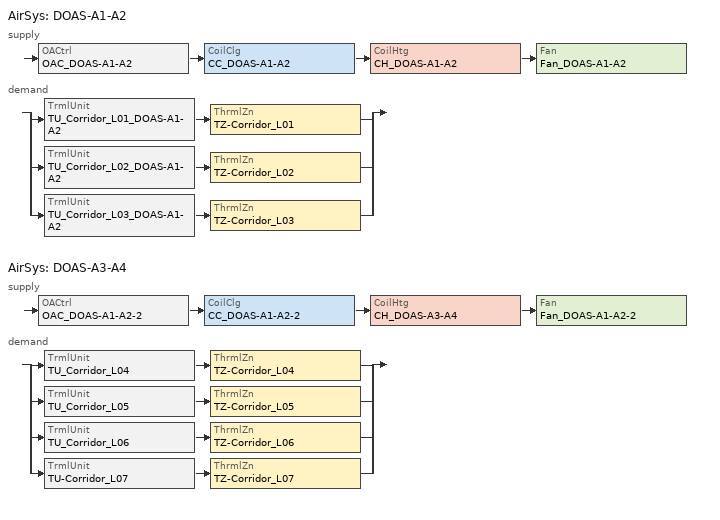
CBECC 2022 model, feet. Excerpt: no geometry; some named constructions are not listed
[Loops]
AirSys 'DOAS-A1-A2'
 supply: OACtrl 'OAC_DOAS-A1-A2' > CoilClg 'CC_DOAS-A1-A2' > CoilHtg 'CH_DOAS-A1-A2' > Fan 'Fan_DOAS-A1-A2'
 demand: split
  | TrmlUnit 'TU_Corridor_L01_DOAS-A1-A2' > ThrmlZn 'TZ-Corridor_L01'
  | TrmlUnit 'TU_Corridor_L02_DOAS-A1-A2' > ThrmlZn 'TZ-Corridor_L02'
  | TrmlUnit 'TU_Corridor_L03_DOAS-A1-A2' > ThrmlZn 'TZ-Corridor_L03'
AirSys 'DOAS-A3-A4'
 supply: OACtrl 'OAC_DOAS-A1-A2-2' > CoilClg 'CC_DOAS-A1-A2-2' > CoilHtg 'CH_DOAS-A3-A4' > Fan 'Fan_DOAS-A1-A2-2'
 demand: split
  | TrmlUnit 'TU_Corridor_L04' > ThrmlZn 'TZ-Corridor_L04'
  | TrmlUnit 'TU_Corridor_L05' > ThrmlZn 'TZ-Corridor_L05'
  | TrmlUnit 'TU_Corridor_L06' > ThrmlZn 'TZ-Corridor_L06'
  | TrmlUnit 'TU-Corridor_L07' > ThrmlZn 'TZ-Corridor_L07'
[Proj]
Freedom Circle Building B: EffMetric=SEER2/EER2/HSPF2; ZipCode=95054; DocAuthCompany=VCA Green; DocAuthAddress=1845 West Orangewood Ave Suite 310; DocAuthCity=Orange; DocAuthState=CA; DocAuthZipCode=92868; DocAuthPhone=714-363-4700; HVACAutoSizing=0; SolAccessRfArea=16118; ReducedBattReq=0; DefaultOptionInp=Nothing; DefaultOptionObj=Nothing; DefaultOptionDone=Nothing
[Bldg]
<Name>FREEDOM CIRCLE BUILDING B</Name>: BldgAz=97; TotStoryCnt=8; AboveGrdStoryCnt=7
[ResProj]
Freedom Circle Building B 2: StdDesignFuel_Ckg=Proposed; StdDesignFuel_Dry=Proposed; StdDesignFuel_HVAC=Electricity; StdDesignFuel_DHW=Proposed; StdDesignCompactDistrib=0; StdDesignDrnWtrHtRecov=0; StdDesignHPWHLocOverride=0; StdDesignWinPerfAdjust=0; StdDesignIAQFanPwr=0.7
[ResZnGrp] FlrToFlrHgt=10; FlrToCeilingHgt=10
Name | Z
L0B | -10
L01 | 0
[ResOtherZn] ozDHWSys=ResidentialDHWSystem 1; CeilingHeight=10; FloorHeight=10; IAQOption=Individual IAQ Fans
Name | Type | SpcFunc | Area | Bottom | IAQFanRef | VentSpcFunc | ozHVACSystem | ElevCnt
BIKE PARKING_L0B | Unconditioned | Storage | 1163.19 | -10 | EF-B-4B_BIKE PARKING
BIKE STORAGE_L0B | Unconditioned | Storage | 1318.55 | -10 | EF-B-3B_BIKE PARKING | General - Unoccupied
BOOSTER PUMP ROOM_L0B | Unconditioned | Electrical, Mechanical, Telephone Rooms | 257.674 | -10 | EF-B-1B_BOOSTER PUMP ROOM | Misc - All others
ELEC. DIS. INV. RM_L0B |  | Electrical, Mechanical, Telephone Rooms | 789.494 | -10 | EF_R-1 (40) | Misc - All others | AC-B-4B_ELEC. DIS. INV. RM_L0B
ELEV. CTRL 1_L0B |  | Electrical, Mechanical, Telephone Rooms | 52.8382 | -10 | EF_R-1 (40) | Misc - All others | AC-B-2B_ELEV. CTRL 1_L0B
ELEV. CTRL 2_L0B |  | Electrical, Mechanical, Telephone Rooms | 122.94 | -10 | EF_R-1 (40) | Misc - All others | AC-B-3B_ELEV. CTRL 2_L0B
ELEV. CTRL 3_L0B |  | Electrical, Mechanical, Telephone Rooms | 103.92 | -10 | EF_R-1 (40) | Misc - All others | AC-B-1B_ELEV. CTRL 3_L0B
ELEV. LOBBY 1_L0B | Unconditioned | Lobby, Main Entry | 83.3528 | -10 | SF-B-4B_ELEVATOR LOBBY | Residential - Common corridors
ELEV. LOBBY 2_L0B | Unconditioned | Lobby, Main Entry | 367.693 | -10 | SF-B-1B_ELEVATOR LOBBY | Residential - Common corridors
ELEV. LOBBY 3_L0B | Unconditioned | Lobby, Main Entry | 438.166 | -10 | SF-B-2B_ELEVATOR LOBBY | Residential - Common corridors
ELEVATOR 1_L0B | Unconditioned | Unoccupied-Include in Gross Floor Area | 96.2567 | -10 | EF_R-1 (40) | NA |  | 5
ELEVATOR 2_L0B | Unconditioned | Unoccupied-Include in Gross Floor Area | 96.2107 | -10 | EF_R-1 (40) | NA |  | 5
ELEVATOR 3_L0B | Unconditioned | Unoccupied-Include in Gross Floor Area | 92.0401 | -10 | EF_R-1 (40) | NA |  | 5
ELEVATOR 4_L0B | Unconditioned | Unoccupied-Include in Gross Floor Area | 96.8383 | -10 | EF_R-1 (40) | NA |  | 5
ELEVATOR 5_L0B | Unconditioned | Unoccupied-Include in Gross Floor Area | 97.4256 | -10 | EF_R-1 (40) | NA |  | 5
ELEVATOR LOBBY_L0B | Unconditioned | Lobby, Main Entry | 152.516 | -10 | SF-B-3B_ELEVATOR LOBBY | Residential - Common corridors
FAN ROOM_L0B | Unconditioned | Electrical, Mechanical, Telephone Rooms | 541.198 | -10 | EF-B-B1_FAN ROOM | Misc - All others
MAINTENANCE STORAGE_L0B | Unconditioned | Storage | 383.652 | -10 | EF_R-1 (40) | General - Unoccupied
MPOE_L0B |  | Electrical, Mechanical, Telephone Rooms | 100.4 | -10 | EF_R-1 (40) | Misc - All others | AC-B-5B_MPOE_L0B
PARKING_L0B | Unconditioned | Storage | 79075.6 | -10 | ( GEF-B-B1_PARKING, GEF-B-B2_PARKING )
RAMP ABOVE_L0B | Unconditioned | Unoccupied-Include in Gross Floor Area | 476.13 | -10 | EF_R-1 (40) | NA
ROOM_L0B | Unconditioned | Unoccupied-Include in Gross Floor Area | 485.091 | -10 | EF_R-1 (40) | NA
SATELITE ELEC 1_L0B | Unconditioned | Electrical, Mechanical, Telephone Rooms | 595.454 | -10 | EF-B-2B_ELECTRICAL ROOM | Misc - All others
SATELITE ELEC 2_L0B | Unconditioned | Electrical, Mechanical, Telephone Rooms | 496.762 | -10 | EF-B-5B_ELECTRICAL ROOM | Misc - All others
STAIR 1_L0B | Unconditioned | Stairwell | 295.335 | -10 | EF_R-1 (40) | General - Unoccupied
STAIR 2_L0B | Unconditioned | Stairwell | 279.297 | -10 | EF_R-1 (40) | General - Unoccupied
STAIR 4_L0B | Unconditioned | Stairwell | 268.393 | -10 | EF_R-1 (40) | General - Unoccupied
STORAGE_L0B | Unconditioned | Storage | 447.856 | -10 | EF_R-1 (40) | General - Unoccupied
TRASH TERMINATION ROOM 1_L0B | Unconditioned | Unoccupied-Include in Gross Floor Area | 563.243 | -10 | ( TRE-B-1 (400), TRS-B-1 (400) ) | NA
TRASH TERMINATION ROOM 2_L0B | Unconditioned | Unoccupied-Include in Gross Floor Area | 622.805 | -10 | ( TRE-B-2 (600), TRS-B-2 (600) ) | NA
ATTIC STOCK_L01 | Unconditioned | Storage | 227.355 | 0 | EF_R-1 (40) | General - Unoccupied
[ResCathedralCeiling] RoofRise=0
Name | Area | Orientation | Construction | RoofSolReflect
Roof (Front 1) : BIKE PARKING_L0B | 17.1339 | Front | Concrete Roof_2x8 R25 | 0.65
Roof (Front 1) : BOOSTER PUMP ROOM_L0B | 29.3108 | Front | Concrete Roof_2x8 R25 | 0.65
Roof (Front 1) : ELEC. DIS. INV. RM_L0B | 232.408 | Front | Concrete Roof_2x8 R25 | 0.65
ResidentialCathedralCeiling 166 | 83 |  | 4_Roof_Concrete
ResidentialCathedralCeiling 166-2 | 287 |  | 4_Roof_Concrete
Roof (Front 1) : PARKING_L0B | 540.668 | Front | Concrete Roof_2x8 R25 | 0.65
Roof (Front 2) : PARKING_L0B | 1118.29 | Front | Concrete Roof_2x8 R25 | 0.65
Roof (Front 3) : PARKING_L0B | 255.337 | Front | Concrete Roof_2x8 R25 | 0.65
Roof (Front 4) : PARKING_L0B | 133.566 | Front | Concrete Roof_2x8 R25 | 0.65
Roof (Front 1) : STAIR 2_L0B | 1.64231 | Front | Concrete Roof_2x8 R25 | 0.65
Roof (Front 1) : TRASH TERMINATION ROOM 1_L0B | 104.382 | Front | Concrete Roof_2x8 R25 | 0.65
[ResExtWall]
Name | Orientation | Area | Construction
ExtWall (Back 1) : BIKE PARKING_L0B | Back | 552.641 | Concrete Exterior Wall
ExtWall (Front 1) : BIKE STORAGE_L0B | Front | 304.741 | Concrete Exterior Wall
ExtWall (Front 1) : BOOSTER PUMP ROOM_L0B | Front | 127.92 | Concrete Exterior Wall
ExtWall (Left 1) : ELEC. DIS. INV. RM_L0B | Left | 78.3989 | Concrete Exterior Wall
ExtWall (Back 1) : ELEC. DIS. INV. RM_L0B | Back | 420.249 | Concrete Exterior Wall
ExtWall (Back 2) : ELEC. DIS. INV. RM_L0B | Back | 48.4252 | Concrete Exterior Wall
ExtWall (Right 1) : ELEC. DIS. INV. RM_L0B | Right | 94.8032 | Concrete Exterior Wall
ExtWall (Front 1) : ELEV. CTRL 1_L0B | Front | 67.6115 | Concrete Exterior Wall
ExtWall (Front 1) : ELEV. CTRL 3_L0B | Front | 135.322 | Concrete Exterior Wall
ExtWall (Left 1) : ELEV. CTRL 3_L0B | Left | 76.7946 | Concrete Exterior Wall
ExtWall (Right 1) : ELEV. LOBBY 1_L0B | Right | 62.6903 | Concrete Exterior Wall
ExtWall (Front 1) : ELEV. LOBBY 2_L0B | Front | 89.1535 | Concrete Exterior Wall
ExtWall (Back 1) : ELEV. LOBBY 2_L0B | Back | 170.692 | Concrete Exterior Wall
ExtWall (Right 1) : ELEV. LOBBY 2_L0B | Right | 143.176 | Concrete Exterior Wall
ExtWall (Front 1) : ELEV. LOBBY 3_L0B | Front | 179.902 | Concrete Exterior Wall
ExtWall (Left 1) : ELEV. LOBBY 3_L0B | Left | 129.806 | Concrete Exterior Wall
ExtWall (Left 1) : ELEVATOR 1_L0B | Left | 106.378 | Concrete Exterior Wall
ExtWall (Left 1) : ELEVATOR 2_L0B | Left | 106.273 | Concrete Exterior Wall
ExtWall (Front 1) : ELEVATOR 3_L0B | Front | 81.6634 | Concrete Exterior Wall
ExtWall (Left 1) : ELEVATOR 3_L0B | Left | 112.707 | Concrete Exterior Wall
ExtWall (Back 1) : ELEVATOR 3_L0B | Back | 81.6634 | Concrete Exterior Wall
ExtWall (Back 1) : ELEVATOR 4_L0B | Back | 105.774 | Concrete Exterior Wall
ExtWall (Right 1) : ELEVATOR 4_L0B | Right | 91.5518 | Concrete Exterior Wall
ExtWall (Front 1) : ELEVATOR 5_L0B | Front | 90.5709 | Concrete Exterior Wall
ExtWall (Right 1) : ELEVATOR 5_L0B | Right | 107.726 | Concrete Exterior Wall
ExtWall (Back 1) : ELEVATOR LOBBY_L0B | Back | 135.322 | Concrete Exterior Wall
ExtWall (Front 1) : MPOE_L0B | Front | 128.471 | Concrete Exterior Wall
ExtWall (Left 1) : MPOE_L0B | Left | 78.1496 | Concrete Exterior Wall
ExtWall (Front 1) : PARKING_L0B | Front | 42.8412 | Concrete Exterior Wall
ExtWall (Front 2) : PARKING_L0B | Front | 196.414 | Concrete Exterior Wall
ExtWall (Front 3) : PARKING_L0B | Front | 1183.8 | Concrete Exterior Wall
ExtWall (Left 1) : PARKING_L0B | Left | 120.174 | Concrete Exterior Wall
ExtWall (Left 2) : PARKING_L0B | Left | 319.81 | Concrete Exterior Wall
ExtWall (Left 3) : PARKING_L0B | Left | 1822.86 | Concrete Exterior Wall
ExtWall (Back 1) : PARKING_L0B | Back | 999.534 | Concrete Exterior Wall
ExtWall (Back 2) : PARKING_L0B | Back | 70.7513 | Concrete Exterior Wall
ExtWall (Back 3) : PARKING_L0B | Back | 104.291 | Concrete Exterior Wall
ExtWall (Back 4) : PARKING_L0B | Back | 249.757 | Concrete Exterior Wall
ExtWall (Right 1) : PARKING_L0B | Right | 1814.79 | Concrete Exterior Wall
ExtWall (Right 2) : PARKING_L0B | Right | 337.29 | Concrete Exterior Wall
ExtWall (Right 3) : PARKING_L0B | Right | 37.4672 | Concrete Exterior Wall
ExtWall (Front 1) : RAMP ABOVE_L0B | Front | 248.914 | Concrete Exterior Wall
ExtWall (Front 1) : ROOM_L0B | Front | 253.599 | Concrete Exterior Wall
ExtWall (Left 1) : SATELITE ELEC 2_L0B | Left | 281.411 | Concrete Exterior Wall
ExtWall (Front 1) : STAIR 1_L0B | Front | 93.8648 | Concrete Exterior Wall
ExtWall (Left 1) : STAIR 2_L0B | Left | 106.306 | Concrete Exterior Wall
ExtWall (Back 1) : STAIR 2_L0B | Back | 137.178 | Concrete Exterior Wall
ExtWall (Right 1) : STAIR 2_L0B | Right | 141.148 | Concrete Exterior Wall
ExtWall (Front 1) : STAIR 4_L0B | Front | 101.332 | Concrete Exterior Wall
ExtWall (Back 1) : STAIR 4_L0B | Back | 215.282 | Concrete Exterior Wall
ExtWall (Right 1) : STAIR 4_L0B | Right | 102.743 | Concrete Exterior Wall
ExtWall (Right 2) : STAIR 4_L0B | Right | 41.4206 | Concrete Exterior Wall
ExtWall (Front 1) : STORAGE_L0B | Front | 167.283 | Concrete Exterior Wall
ExtWall (Back 1) : TRASH TERMINATION ROOM 2_L0B | Back | 227.365 | Concrete Exterior Wall
ExtWall (Back 2) : TRASH TERMINATION ROOM 2_L0B | Back | 87.6411 | Concrete Exterior Wall
ExtWall (Front 1) : A1.0 MTL_B 1_L01; ExtWall (Front 2) : A1.0 MTL_B 1_L01 | Front | 67.5525 | R-21 Metal Frame
ExtWall (Front 3) : A1.0 MTL_B 1_L01 | Front | 140.145 | R-21 Metal Frame
ExtWall (Front 4) : A1.0 MTL_B 1_L01 | Front | 109.801 | R-21 Metal Frame
ExtWall (Front 5) : A1.0 MTL_B 1_L01 | Front | 142.379 | R-21 Metal Frame
ExtWall (Front 6) : A1.0 MTL_B 1_L01 | Front | 110.676 | R-21 Metal Frame
ExtWall (Left 1) : A1.0 MTL_B 1_L01 | Left | 114.304 | R-21 Metal Frame
ExtWall (Left 2) : A1.0 MTL_B 1_L01 | Left | 140.971 | R-21 Metal Frame
ExtWall (Left 3) : A1.0 MTL_B 1_L01 | Left | 68.3567 | R-21 Metal Frame
ExtWall (Back 1) : A1.0 MTL_B 1_L01; ExtWall (Back 2) : A1.0 MTL_B 1_L01 | Back | 67.5525 | R-21 Metal Frame
ExtWall (Right 1) : A1.0 MTL_B 1_L01; ExtWall (Right 3) : A1.0 MTL_B 1_L01; ExtWall (Right 5) : A1.0 MTL_B 1_L01 | Right | 114.304 | R-21 Metal Frame
ExtWall (Right 2) : A1.0 MTL_B 1_L01; ExtWall (Right 4) : A1.0 MTL_B 1_L01; ExtWall (Right 6) : A1.0 MTL_B 1_L01 | Right | 140.971 | R-21 Metal Frame
ExtWall (Right 7) : A1.0 MTL_B 1_L01 | Right | 71.1844 | R-21 Metal Frame
ExtWall (Front 1) : A1.1 MTL_B 7_L01 | Front | 138.554 | R-21 Metal Frame
ExtWall (Front 2) : A1.1 MTL_B 7_L01 | Front | 112.697 | R-21 Metal Frame
ExtWall (Left 1) : A1.1 MTL_B 7_L01 | Left | 87.2708 | R-21 Metal Frame
ExtWall (Front 1) : A8.0 MTL_B 8_L01 | Front | 54.3963 | R-21 Metal Frame
ExtWall (Left 1) : A8.0 MTL_B 8_L01 | Left | 309.678 | R-21 Metal Frame
ExtWall (Back 1) : A8.0 MTL_B 8_L01 | Back | 349.498 | R-21 Metal Frame
ExtWall (Right 1) : A8.0 MTL_B 8_L01 | Right | 120.187 | R-21 Metal Frame
ExtWall (Right 2) : A8.0 MTL_B 8_L01 | Right | 48.1693 | R-21 Metal Frame
ExtWall (Left 1) : A13.0 MTL_B 9_L01; ExtWall (Left 2) : A13.0 MTL_B 9_L01; ExtWall (Left 4) : A13.0 MTL_B 9_L01; ExtWall (Left 2) : A13.4 MTL_B 12_L01 | Left | 60.0886 | R-21 Metal Frame
ExtWall (Left 3) : A13.0 MTL_B 9_L01 | Left | 43.2415 | R-21 Metal Frame
ExtWall (Back 1) : A13.0 MTL_B 9_L01 | Back | 122.736 | R-21 Metal Frame
ExtWall (Back 2) : A13.0 MTL_B 9_L01; ExtWall (Back 5) : A13.0 MTL_B 9_L01; ExtWall (Back 2) : A13.4 MTL_B 12_L01 | Back | 140.614 | R-21 Metal Frame
ExtWall (Back 3) : A13.0 MTL_B 9_L01 | Back | 112.989 | R-21 Metal Frame
ExtWall (Back 4) : A13.0 MTL_B 9_L01 | Back | 122.08 | R-21 Metal Frame
ExtWall (Back 6) : A13.0 MTL_B 9_L01 | Back | 113.645 | R-21 Metal Frame
ExtWall (Back 7) : A13.0 MTL_B 9_L01 | Back | 122.208 | R-21 Metal Frame
ExtWall (Back 8) : A13.0 MTL_B 9_L01 | Back | 140.013 | R-21 Metal Frame
ExtWall (Back 9) : A13.0 MTL_B 9_L01 | Back | 115.187 | R-21 Metal Frame
ExtWall (Right 1) : A13.0 MTL_B 9_L01; ExtWall (Right 2) : A13.0 MTL_B 9_L01; ExtWall (Right 3) : A13.0 MTL_B 9_L01; ExtWall (Right 1) : A13.4 MTL_B 12_L01 | Right | 60.0886 | R-21 Metal Frame
ExtWall (Left 1) : A13.4 MTL_B 12_L01 | Left | 234.301 | R-21 Metal Frame
ExtWall (Back 1) : A13.4 MTL_B 12_L01 | Back | 120.735 | R-21 Metal Frame
ExtWall (Back 3) : A13.4 MTL_B 12_L01 | Back | 114.99 | R-21 Metal Frame
ExtWall (Front 1) : B2.0MTL_B 13_L01; ExtWall (Front 4) : B2.0MTL_B 13_L01; ExtWall (Front 5) : B2.0MTL_B 13_L01 | Front | 67.5066 | R-21 Metal Frame
ExtWall (Front 2) : B2.0MTL_B 13_L01 | Front | 253.802 | R-21 Metal Frame
ExtWall (Front 3) : B2.0MTL_B 13_L01 | Front | 123.071 | R-21 Metal Frame
ExtWall (Left 1) : B2.0MTL_B 13_L01 | Left | 253.802 | R-21 Metal Frame
ExtWall (Left 2) : B2.0MTL_B 13_L01 | Left | 123.071 | R-21 Metal Frame
ExtWall (Back 1) : B2.0MTL_B 13_L01 | Back | 134.216 | R-21 Metal Frame
ExtWall (Back 2) : B2.0MTL_B 13_L01 | Back | 67.5066 | R-21 Metal Frame
ExtWall (Right 1) : B2.0MTL_B 13_L01; ExtWall (Right 4) : B2.0MTL_B 13_L01 | Right | 253.802 | R-21 Metal Frame
ExtWall (Right 2) : B2.0MTL_B 13_L01; ExtWall (Right 5) : B2.0MTL_B 13_L01 | Right | 123.071 | R-21 Metal Frame
ExtWall (Right 3) : B2.0MTL_B 13_L01 | Right | 67.5066 | R-21 Metal Frame
[ResSlabFlr]
Name | Area | Perimeter
SlabFlr : BIKE PARKING_L0B | 1163.19 | 0
SlabFlr : BIKE STORAGE_L0B | 1318.55 | 0
SlabFlr : BOOSTER PUMP ROOM_L0B | 257.674 | 0
SlabFlr : ELEC. DIS. INV. RM_L0B | 789.494 | 0
SlabFlr : ELEV. CTRL 1_L0B | 52.8382 | 0
SlabFlr : ELEV. CTRL 2_L0B | 122.94 | 0
SlabFlr : ELEV. CTRL 3_L0B | 103.92 | 0
SlabFlr : ELEV. LOBBY 1_L0B | 83.3528 | 0
SlabFlr : ELEV. LOBBY 2_L0B | 367.693 | 0
SlabFlr : ELEV. LOBBY 3_L0B | 438.166 | 0
SlabFlr : ELEVATOR 1_L0B | 96.2567 | 0
SlabFlr : ELEVATOR 2_L0B | 96.2107 | 0
SlabFlr : ELEVATOR 3_L0B | 92.0401 | 0
SlabFlr : ELEVATOR 4_L0B | 96.8383 | 0
SlabFlr : ELEVATOR 5_L0B | 97.4256 | 0
SlabFlr : ELEVATOR LOBBY_L0B | 152.516 | 0
SlabFlr : FAN ROOM_L0B | 541.198 | 0
SlabFlr : MAINTENANCE STORAGE_L0B | 383.652 | 0
SlabFlr : MPOE_L0B | 100.4 | 0
SlabFlr : PARKING_L0B | 79075.6 | 0
SlabFlr : RAMP ABOVE_L0B | 476.13 | 0
SlabFlr : ROOM_L0B | 485.091 | 0
SlabFlr : SATELITE ELEC 1_L0B | 595.454 | 0
SlabFlr : SATELITE ELEC 2_L0B | 496.762 | 0
SlabFlr : STAIR 1_L0B | 295.335 | 0
SlabFlr : STAIR 2_L0B | 279.297 | 0
SlabFlr : STAIR 4_L0B | 268.393 | 0
SlabFlr : STORAGE_L0B | 447.856 | 0
SlabFlr : TRASH TERMINATION ROOM 1_L0B | 563.243 | 0
SlabFlr : TRASH TERMINATION ROOM 2_L0B | 622.805 | 0
SlabFlr : A8.0 MTL_B 8_L01 | 733.959 | 432.531
SlabFlr : A13.0 MTL_B 9_L01 | 2442.41 | 1202.75
[ResIntWall] Construction=Interior Wall Cons
Name | Area | IsPartySurface | Outside
IntWall : BIKE PARKING_L0B | 72.7067 | 1 | PARKING_L0B
IntWall : BIKE PARKING_L0B 2 | 584.222 | 1 | PARKING_L0B
IntWall : BIKE PARKING_L0B 3 | 199.101 | 1 | PARKING_L0B
IntWall : BIKE PARKING_L0B 4 | 126.394 | 1 | STAIR 2_L0B
IntWall : BIKE PARKING_L0B 5 | 31.5814 | 1 | STAIR 2_L0B
IntWall : BIKE STORAGE_L0B | 339.455 | 1 | PARKING_L0B
IntWall : BIKE STORAGE_L0B 2 | 105.968 | 1 | PARKING_L0B
IntWall : BIKE STORAGE_L0B 3 | 191.283 | 1 | RAMP ABOVE_L0B
IntWall : BIKE STORAGE_L0B 4 | 229.324 | 1 | SATELITE ELEC 1_L0B
IntWall : BIKE STORAGE_L0B 5 | 34.7146 | 1 | STAIR 1_L0B
IntWall : BIKE STORAGE_L0B 6; IntWall : ELEV. LOBBY 3_L0B 8 | 314.639 | 1 | STAIR 1_L0B
IntWall : BOOSTER PUMP ROOM_L0B | 201.434 | 1 | PARKING_L0B
IntWall : BOOSTER PUMP ROOM_L0B 2 | 127.92 | 1 | PARKING_L0B
IntWall : BOOSTER PUMP ROOM_L0B 3 | 201.434 | 1 | STORAGE_L0B
IntWall : ELEC. DIS. INV. RM_L0B | 198.035 | 1 | PARKING_L0B
IntWall : ELEC. DIS. INV. RM_L0B 2 | 210.945 | 1 | PARKING_L0B
IntWall : ELEC. DIS. INV. RM_L0B 3 | 257.73 | 1 | PARKING_L0B
IntWall : ELEC. DIS. INV. RM_L0B 4 | 181.631 | 1 | PARKING_L0B
IntWall : ELEV. CTRL 1_L0B | 78.1496 | 1 | MPOE_L0B
IntWall : ELEV. CTRL 1_L0B 2 | 67.6115 | 1 | PARKING_L0B
IntWall : ELEV. CTRL 1_L0B 3 | 78.1496 | 1 | PARKING_L0B
IntWall : ELEV. CTRL 2_L0B | 9.95407 | 1 | ELEV. LOBBY 2_L0B
IntWall : ELEV. CTRL 2_L0B 2 | 123.681 | 1 | PARKING_L0B
IntWall : ELEV. CTRL 2_L0B 3 | 99.3734 | 1 | PARKING_L0B
IntWall : ELEV. CTRL 2_L0B 4 | 123.75 | 1 | PARKING_L0B
IntWall : ELEV. CTRL 3_L0B | 135.322 | 1 | ELEVATOR LOBBY_L0B
IntWall : ELEV. CTRL 3_L0B 2 | 76.7946 | 1 | PARKING_L0B
IntWall : ELEV. LOBBY 1_L0B | 105.774 | 1 | ELEVATOR 4_L0B
IntWall : ELEV. LOBBY 1_L0B 2 | 105.774 | 1 | PARKING_L0B
IntWall : ELEV. LOBBY 1_L0B 3 | 78.8025 | 1 | PARKING_L0B
IntWall : ELEV. LOBBY 1_L0B 4 | 16.1122 | 1 | TRASH TERMINATION ROOM 2_L0B
IntWall : ELEV. LOBBY 2_L0B | 107.727 | 1 | ELEVATOR 5_L0B
IntWall : ELEV. LOBBY 2_L0B 2 | 90.3051 | 1 | ELEVATOR 5_L0B
IntWall : ELEV. LOBBY 2_L0B 3 | 9.95407 | 1 | PARKING_L0B
IntWall : ELEV. LOBBY 2_L0B 4 | 9.03215 | 1 | PARKING_L0B
IntWall : ELEV. LOBBY 2_L0B 5 | 107.726 | 1 | PARKING_L0B
IntWall : ELEV. LOBBY 2_L0B 6 | 143.107 | 1 | PARKING_L0B
IntWall : ELEV. LOBBY 3_L0B | 106.378 | 1 | ELEVATOR 1_L0B
IntWall : ELEV. LOBBY 3_L0B 2 | 90.4856 | 1 | ELEVATOR 1_L0B
IntWall : ELEV. LOBBY 3_L0B 3 | 106.381 | 1 | ELEVATOR 2_L0B
IntWall : ELEV. LOBBY 3_L0B 4 | 89.416 | 1 | PARKING_L0B
IntWall : ELEV. LOBBY 3_L0B 5 | 16.1056 | 1 | PARKING_L0B
IntWall : ELEV. LOBBY 3_L0B 6 | 29.1699 | 1 | PARKING_L0B
IntWall : ELEV. LOBBY 3_L0B 7 | 14.8622 | 1 | PARKING_L0B
IntWall : ELEVATOR 1_L0B | 90.4856 | 1 | ELEVATOR 2_L0B
IntWall : ELEVATOR 2_L0B | 90.4856 | 1 | PARKING_L0B
IntWall : ELEVATOR 3_L0B | 112.707 | 1 | ELEVATOR LOBBY_L0B
IntWall : ELEVATOR 4_L0B | 91.5518 | 1 | STAIR 2_L0B
IntWall : ELEVATOR LOBBY_L0B | 112.707 | 1 | PARKING_L0B
IntWall : FAN ROOM_L0B; IntWall : FAN ROOM_L0B 3 | 191.594 | 1 | PARKING_L0B
IntWall : FAN ROOM_L0B 2; IntWall : FAN ROOM_L0B 4 | 282.47 | 1 | PARKING_L0B
IntWall : MAINTENANCE STORAGE_L0B | 222.034 | 1 | PARKING_L0B
IntWall : MAINTENANCE STORAGE_L0B 2 | 253.599 | 1 | ROOM_L0B
IntWall : MAINTENANCE STORAGE_L0B 3 | 151.283 | 1 | SATELITE ELEC 1_L0B
IntWall : MAINTENANCE STORAGE_L0B 4 | 31.565 | 1 | SATELITE ELEC 1_L0B
IntWall : MAINTENANCE STORAGE_L0B 5 | 76.4403 | 1 | STORAGE_L0B
IntWall : MAINTENANCE STORAGE_L0B 6 | 74.8425 | 1 | TRASH TERMINATION ROOM 1_L0B
IntWall : MPOE_L0B | 128.471 | 1 | PARKING_L0B
IntWall : PARKING_L0B | 78.0413 | 1 | SATELITE ELEC 1_L0B
IntWall : PARKING_L0B 2 | 280.479 | 1 | SATELITE ELEC 1_L0B
IntWall : PARKING_L0B 3 | 281.411 | 1 | SATELITE ELEC 2_L0B
IntWall : PARKING_L0B 4; IntWall : PARKING_L0B 5 | 176.526 | 1 | SATELITE ELEC 2_L0B
IntWall : PARKING_L0B 6 | 59.1503 | 1 | STAIR 1_L0B
IntWall : PARKING_L0B 7 | 105.597 | 1 | STAIR 2_L0B
IntWall : PARKING_L0B 8 | 113.95 | 1 | STAIR 4_L0B
IntWall : PARKING_L0B 9 | 144.163 | 1 | STAIR 4_L0B
IntWall : PARKING_L0B 10 | 66.2894 | 1 | STORAGE_L0B
IntWall : PARKING_L0B 11; IntWall : STORAGE_L0B | 167.283 | 1 | TRASH TERMINATION ROOM 1_L0B
IntWall : PARKING_L0B 12 | 336.699 | 1 | TRASH TERMINATION ROOM 1_L0B
IntWall : PARKING_L0B 13 | 261.857 | 1 | TRASH TERMINATION ROOM 1_L0B
IntWall : PARKING_L0B 14 | 197.743 | 1 | TRASH TERMINATION ROOM 2_L0B
IntWall : PARKING_L0B 15 | 315.007 | 1 | TRASH TERMINATION ROOM 2_L0B
IntWall : PARKING_L0B 16 | 181.631 | 1 | TRASH TERMINATION ROOM 2_L0B
ResidentialInteriorWall 1726 | 20000 |  | PARKING_L0B
IntWall : RAMP ABOVE_L0B | 191.283 | 1 | ROOM_L0B
IntWall : RAMP ABOVE_L0B 2 | 248.914 | 1 | SATELITE ELEC 1_L0B
IntWall : ROOM_L0B | 191.283 | 1 | STORAGE_L0B
IntWall : A1.0 MTL_B 1_L01 | 280.036 | 1 | CORRIDOR 1_L01
IntWall : A1.0 MTL_B 1_L01 2; IntWall : A1.0 MTL_B 1_L01 3; IntWall : A1.0 MTL_B 1_L01 6; IntWall : A1.0 MTL_B 1_L01 10 | 255.276 | 1 | CORRIDOR 1_L01
IntWall : A1.0 MTL_B 1_L01 4 | 280.036 | 1 | STAIR 5_L01
IntWall : A1.0 MTL_B 1_L01 5; IntWall : A1.0 MTL_B 1_L01 8 | 280.036 | 1 | CORRIDOR 1_L02
IntWall : A1.0 MTL_B 1_L01 7 | 347.365 | 1 | S1.0 MTL_B 20_L01
IntWall : A1.0 MTL_B 1_L01 9 | 347.543 | 1 | CORRIDOR 1_L01
IntWall : A1.0 MTL_B 1_L01 11 | 276.68 | 1 | A1.1 MTL_B 7_L01
IntWall : A1.0 MTL_B 1_L01 12 | 249.073 | 1 | CORRIDOR 1_L01
IntWall : A1.0 MTL_B 1_L01 13 | 274.271 | 1 | B9.0 MTL_B 18_L01
IntWall : A1.0 MTL_B 1_L01 14 | 257.795 | 1 | CORRIDOR 1_L01
IntWall : A1.1 MTL_B 7_L01 | 313.886 | 1 | B8.1 MTL_B 17_L01
IntWall : A1.1 MTL_B 7_L01 2 | 254.417 | 1 | CORRIDOR 1_L01
IntWall : A1.1 MTL_B 7_L01 3 | 51.343 | 1 | JANITOR CLOSET 1_L01
IntWall : A8.0 MTL_B 8_L01 | 85.1542 | 1 | CORRIDOR 1_L01
IntWall : A8.0 MTL_B 8_L01 2 | 69.3883 | 1 | ELECTRICAL_L01
IntWall : A8.0 MTL_B 8_L01 3 | 40.5315 | 1 | ELECTRICAL_L01
IntWall : A8.0 MTL_B 8_L01 4 | 106.745 | 1 | ELECTRICAL_L01
IntWall : A8.0 MTL_B 8_L01 5 | 74.8758 | 1 | ELECTRICAL_L01
IntWall : A13.0 MTL_B 9_L01; IntWall : A13.0 MTL_B 9_L01 3; IntWall : A13.4 MTL_B 12_L01 | 376.339 | 1 | CORRIDOR 1_L01
IntWall : A13.0 MTL_B 9_L01 2 | 234.301 | 1 | WATER HEATER ROOM_L01
IntWall : A13.0 MTL_B 9_L01 4 | 377.408 | 1 | CORRIDOR 1_L01
IntWall : A13.0 MTL_B 9_L01 5 | 191.06 | 1 | LOBBY 3_L01
IntWall : A13.4 MTL_B 12_L01 2 | 234.301 | 1 | S7.0 MTL_B 22_L01
IntWall : ATTIC STOCK_L01 | 191.457 | 1 | CORRIDOR 1_L01
IntWall : ATTIC STOCK_L01 2 | 118.75 | 1 | CORRIDOR 1_L01
IntWall : ATTIC STOCK_L01 3 | 118.75 | 1 | GARAGE_L01
IntWall : ATTIC STOCK_L01 4 | 191.457 | 1 | TRASH VESTIBULE 2_L01
[IntLtgSys] AllowType=GeneralAllowance
Name | LumRef | LumCnt | LumStatus
LIGHTING_BIKE PARKING_L0B | ( GF1, GF1E, - none - ) | ( 2, 2, 0 ) | New
LIGHTING_BOOSTER PUMP ROOM_L0B; LIGHTING_ELEV. LOBBY 2_L0B; LIGHTING_ELEVATOR LOBBY_L0B | FB1 | 2 | New
LIGHTING_ELEC. DIS. INV. RM_L0B | FB1 | 5 | New
LIGHTING_ELEV. CTRL 3_L0B | FB1 | 1 | New
LIGHTING_ELEV. LOBBY 1_L0B | GF1 | 1 | New
LIGHTING_ELEV.LOBBY 3_L0B | ( EX, GF1, GF1E ) | ( 2, 1, 1 ) | New
LIGHTING_ELEVATOR 1_L0B; LIGHTING_ELEVATOR 2_L0B; LIGHTING_ELEVATOR 3_L0B; LIGHTING_ELEVATOR 4_L0B; LIGHTING_ELEVATOR 5_L0B | FB3E | 1 | New
LIGHTING_MAINTENANCE STORAGE_L0B; LIGHTING_SATELITE ELEC 1_L0B; LIGHTING_SATELITE ELEC 2_L0B; LIGHTING_STORAGE_L0B; LIGHTING_TRASH TERMINATION ROOM 1_L0B; LIGHTING_TRASH TERMINATION ROOM 2_L0B | FB1 | 4 | New
LIGHTING_PARKING_L0B | ( EX, GF1, GF1E, FB1 ) | ( 17, 89, 91, 5 )
LIGHTING_STAIR 1_L0B | ( FS1, FB1 ) | ( 1, 1 ) | New
LIGHTING_STAIR 2_L0B; LIGHTING_STAIR 4_L0B | FS1 | 2 | New
LIGHTING_ATTIC STOCK_L01 | ( FB1, FB1E ) | ( 1, 1 ) | New
[ResZn] CeilingHeight=10; FloorHeight=10; Bottom=0
A1.0 MTL_B 1_L01; A1.1 MTL_B 7_L01; A8.0 MTL_B 8_L01; A13.0 MTL_B 9_L01; A13.4 MTL_B 12_L01; B2.0 MTL_B 13_L01
[ResWin] SpecMethod=Overall Window Area
Name | WinType
Window (Front 1) : A1.0 MTL_B 1_L01; Window (Front 2) : A1.0 MTL_B 1_L01; Window (Left 3) : A1.0 MTL_B 1_L01; Window (Back 1) : A1.0 MTL_B 1_L01; Window (Back 2) : A1.0 MTL_B 1_L01; Window (Right 7) : A1.0 MTL_B 1_L01; Window (Left 1) : A1.1 MTL_B 7_L01; Window (Right 2) : A8.0 MTL_B 8_L01; Window (Back 3) : A13.0 MTL_B 9_L01; Window (Back 8) : A13.0 MTL_B 9_L01; Window (Back 12) : A13.0 MTL_B 9_L01; Window (Back 3) : A13.4 MTL_B 12_L01; Window (Front 1) : B2.0MTL_B 13_L01; Window (Front 5) : B2.0MTL_B 13_L01; Window (Front 6) : B2.0MTL_B 13_L01; Window (Right 4) : B2.0MTL_B 13_L01 | ResidentialWindowType 1
Window (Front 3) : A1.0 MTL_B 1_L01; Window (Front 5) : A1.0 MTL_B 1_L01; Window (Left 2) : A1.0 MTL_B 1_L01; Window (Right 2) : A1.0 MTL_B 1_L01; Window (Right 4) : A1.0 MTL_B 1_L01; Window (Right 6) : A1.0 MTL_B 1_L01; Window (Front 1) : A1.1 MTL_B 7_L01; Window (Back 4) : A8.0 MTL_B 8_L01; Window (Right 1) : A8.0 MTL_B 8_L01; Window (Back 2) : A13.0 MTL_B 9_L01; Window (Back 11) : A13.0 MTL_B 9_L01; Window (Back 2) : A13.4 MTL_B 12_L01; Window (Front 3) : B2.0MTL_B 13_L01; Window (Right 6) : B2.0MTL_B 13_L01 | ResidentialWindowType 2
Window (Front 4) : A1.0 MTL_B 1_L01; Window (Front 6) : A1.0 MTL_B 1_L01; Window (Front 2) : A1.1 MTL_B 7_L01; Window (Back 2) : A8.0 MTL_B 8_L01; Window (Back 3) : A8.0 MTL_B 8_L01 | ResidentialWindowType 3
Window (Left 1) : A1.0 MTL_B 1_L01; Window (Right 1) : A1.0 MTL_B 1_L01; Window (Right 3) : A1.0 MTL_B 1_L01; Window (Right 5) : A1.0 MTL_B 1_L01; Window (Front 2) : B2.0MTL_B 13_L01; Window (Front 4) : B2.0MTL_B 13_L01; Window (Left 1) : B2.0MTL_B 13_L01; Window (Left 2) : B2.0MTL_B 13_L01; Window (Left 3) : B2.0MTL_B 13_L01; Window (Right 1) : B2.0MTL_B 13_L01; Window (Right 2) : B2.0MTL_B 13_L01; Window (Right 3) : B2.0MTL_B 13_L01; Window (Right 5) : B2.0MTL_B 13_L01 | ResidentialWindowType 4
Window (Back 1) : A8.0 MTL_B 8_L01 | ResidentialWindowType 5
Window (Back 1) : A13.0 MTL_B 9_L01; Window (Back 5) : A13.0 MTL_B 9_L01; Window (Back 6) : A13.0 MTL_B 9_L01; Window (Back 10) : A13.0 MTL_B 9_L01; Window (Back 1) : A13.4 MTL_B 12_L01 | ResidentialWindowType 6
Window (Back 4) : A13.0 MTL_B 9_L01; Window (Back 9) : A13.0 MTL_B 9_L01; Window (Back 13) : A13.0 MTL_B 9_L01; Window (Back 4) : A13.4 MTL_B 12_L01 | ResidentialWindowType 7
Window (Back 7) : A13.0 MTL_B 9_L01 | ResidentialWindowType 8
[ResIntFlr] FloorZ=0; Construction=Interior Floor Cons; IsPartySurface=1
Name | Area | Outside
IntFloor : A1.0 MTL_B 1_L01; IntFloor : A1.0 MTL_B 1_L01 2; IntFloor : A1.0 MTL_B 1_L01 3 | 288.165 | PARKING_L0B
IntFloor : A1.0 MTL_B 1_L01 4 | 789.381 | PARKING_L0B
IntFloor : A1.0 MTL_B 1_L01 5 | 800.111 | PARKING_L0B
IntFloor : A1.1 MTL_B 7_L01 | 801.084 | PARKING_L0B
IntFloor : A13.4 MTL_B 12_L01 | 477.004 | BIKE PARKING_L0B
IntFloor : ATTIC STOCK_L01 | 227.355 | TRASH TERMINATION ROOM 2_L0B
[DwellUnit]
Name | DwellUnitTypeRef | Count
DwellingUnit 1 | A1.0 MTL_B | 6
DwellingUnit 2 | A1.1 MTL_B
DwellingUnit 3 | A8.0 MTL_B
DwellingUnit 4 | A13.0 MTL_B | 3
DwellingUnit 5 | A13.4 MTL_B
[AirSys] Type=PVAV; CtrlSysType=DDCToZone; Cnt=1; ClgCtrl=Fixed; DuctLctn=Conditioned
DOAS-A1-A2; DOAS-A3-A4
[AirSeg]
Name | Sys | Type
DOAS-A1-A2_AS | DOAS-A1-A2 | Supply
Return_DOAS-A1-A2 | DOAS-A1-A2 | Return
DOAS-A3-A4_AS | DOAS-A3-A4 | Supply
Return_DOAS-A1-A2-2 | DOAS-A3-A4 | Return
[CoilClg] Type=DirectExpansion; DXEER=11; DXIEER=13.2
Name | Sys | CapTotNetRtd
CC_DOAS-A1-A2 | DOAS-A1-A2 | 409200
CC_DOAS-A1-A2-2 | DOAS-A3-A4 | 279200
[CoilHtg] Type=Resistance
Name | Sys | CapTotGrossRtd
CH_DOAS-A1-A2 | DOAS-A1-A2 | 259322
CH_DOAS-A3-A4 | DOAS-A3-A4 | 225202
[Fan] ModelingMthd=StaticPressure; TotStaticPress=1.4; MtrEff=0.9; FEI=1
Name | Sys | CtrlMthd | FlowCap | FlowMin | MtrHP
Fan_DOAS-A1-A2 | DOAS-A1-A2 | VariableSpeedDrive | 6250 | 1461 | 2.5
Fan_DOAS-A1-A2-2 | DOAS-A3-A4 |  | 7390 | 2866 | 3
[OACtrl] EconoCtrlMthd=FixedDryBulb
Name | Sys
OAC_DOAS-A1-A2 | DOAS-A1-A2
OAC_DOAS-A1-A2-2 | DOAS-A3-A4
[TrmlUnit] Type=VAVNoReheatBox
Name | Sys | ZnServedRef | PriAirFlowMax | PriAirFlowMin
TU_Corridor_L01_DOAS-A1-A2 | DOAS-A1-A2 | TZ-Corridor_L01 | 1700 | 787
TU_Corridor_L02_DOAS-A1-A2 | DOAS-A1-A2 | TZ-Corridor_L02 | 5559 | 1090
TU_Corridor_L03_DOAS-A1-A2 | DOAS-A1-A2 | TZ-Corridor_L03 | 10525 | 1579
TU_Corridor_L04 | DOAS-A3-A4 | TZ-Corridor_L04 | 9395 | 1409
TU_Corridor_L05 | DOAS-A3-A4 | TZ-Corridor_L05 | 9144 | 1372
TU_Corridor_L06 | DOAS-A3-A4 | TZ-Corridor_L06 | 9144 | 1372
TU-Corridor_L07 | DOAS-A3-A4 | TZ-Corridor_L07 | 9144 | 1372
[PVArray]
PhotovoltaicArray 1: DCSysSize=228; ModuleType=Premium; PwrElec=DC Power Optimizers
[ResConsAssm]
Ext Wall Cons: CanAssignTo=Exterior Walls; SheathInsul2Layer=Wood Siding/sheathing/decking; CavityLayer=R 21; FrameLayer=2x6 @ 16 in. O.C.; SheathInsulLayer=Wood Siding/sheathing/decking; SheathInsulLayerRVal=0; WallExtFinishLayer=Synthetic Stucco
Interior Floor Cons: CanAssignTo=Interior Floors; CavityLayer=R 19; SheathInsulLayer=Wood Siding/sheathing/decking
Interior Wall Cons: CanAssignTo=Interior Walls; SheathInsul2Layer=Wood Siding/sheathing/decking; CavityLayer=R 15; SheathInsulLayer=Wood Siding/sheathing/decking
Ceiling Below Attic Cons: CanAssignTo=Ceilings (below attic); CavityLayer=R 38; SheathInsulLayer=Wood Siding/sheathing/decking
Attic Roof Cons: CanAssignTo=Attic Roofs; CavityLayer=R 21; FrameLayer=2x4 @ 24 in. O.C.
Roof Cons: CanAssignTo=Cathedral Ceilings; CavityLayer=R 38; FrameLayer=2x4 @ 24 in. O.C.; AbvDeckInsulLayer=R8 Sheathing; RadiantBarrier=1
Undergrd Wall Cons; Undergrd Wall Cons 2: CanAssignTo=Underground Walls
Asphalt Shingle Roof: CanAssignTo=Attic Roofs; Type=Wood Framed Ceiling; RaisedHeelTruss=0
Concrete Interior Wall: CanAssignTo=Interior Walls; Type=Concrete / ICF / Brick; MassLayer=Concrete; MassThickness=8 in.; Furring2Layer=5.5 in. Metal; FurringLayer=5.5 in. Metal
Concrete Exterior Wall: Type=Concrete / ICF / Brick; MassLayer=Concrete; MassThickness=8 in.
Interior Concrete Floor: CanAssignTo=Interior Floors; Type=Concrete / ICF / Brick; MassLayer=Concrete; MassThickness=8 in.
R-21 Metal Frame: CanAssignTo=Exterior Walls; SheathInsul2Layer=Gypsum Board; CavityLayer=R 21; FrameLayer=2x6 @ 16 in. O.C.; SheathInsulLayer=Gypsum Board; WallExtFinishLayer=All Other Siding; Type=Steel Framed Wall; FireRtdFlag=0
Concrete Roof Deck: CanAssignTo=Cathedral Ceilings; CavityLayer=R 10; FrameLayer=2x6 @ 16 in. O.C.; AbvDeckInsulLayer=R2 Sheathing; RadiantBarrier=0; Type=Built-up Roof
Concrete Roof_2x8 R25: CanAssignTo=Cathedral Ceilings; CavityLayer=R 25; FrameLayer=2x8 @ 16 in. O.C.; AbvDeckInsulLayer=R2 Sheathing; Type=Built-up Roof
[ResMat]
Name | Density | SpecHeat | Conductivity | ConductivityCT | RValPerInch | Thickness | ConductivityQII
SoftWood | 35 | 0.39 | 0.08167 | 0.0012 | 1.0204
Steel | 489 | 0.12 | 26.2 |  | 0.00318
SIPSskin | 41 | 0.45 | 0.06127 | 0.0012 | 1.36 | 0.4375
Ceiling Insul | 1.5 | 0.2 |  | 0.00418
Other Insul | 1.5 | 0.2 |  | 0.0032537
VertWallCavity | 0.075 | 0.24 | 0.314 | 0.00397 | 1.1333 | 3.5
Gypsum Board | 40 | 0.27 | 0.09167 | 0.0001217 | 0.9091 | 0.5
Insul-R4-D1.5-SH0.35-C0.02083 | 1.5 | 0.35 | 0.0208325 | 0.00175 |  | 1 | 0.0208325
Synthetic Stucco | 58 | 0.2 | 0.2 |  | 0.5333 | 0.375
Carpet | 12.3 | 0.34 | 0.02 |  | 4.1667 | 0.5
Wood layer | 41 | 0.45 | 0.06127 | 0.0012 | 1.36 | 0.5
Light Roof | 120 | 0.2 | 1 |  | 0.0833 | 0.2
Ins-R21-D1.5-SH0.2-C0.02183 | 1.5 | 0.2 | 0.0218254 | 0.0032537 |  |  | 0.0311791
Ins-R13-D1.5-SH0.2-C0.02244 | 1.5 | 0.2 | 0.0224376 | 0.0032537 |  |  | 0.0320537
FrameGap | 0 | 0 | 200 |  | 0.000417
Ins-R21-D1.5-SH0.2-C0.01389 | 1.5 | 0.2 | 0.0138889 | 0.00418 |  |  | 0.0198413
Ins-R21-D1.5-SH0.2-C0.02183 17 | 1.5 | 0.2 | 0.0218254 | 0.0032537 |  |  | 0.0218254
Ins-R13-D1.5-SH0.2-C0.02244 18 | 1.5 | 0.2 | 0.0224376 | 0.0032537 |  |  | 0.0224376
Ins-R21-D1.5-SH0.2-C0.01389 19 | 1.5 | 0.2 | 0.0138889 | 0.00418 |  |  | 0.0138889
Ins-R19-D1.5-SH0.2-C0.02412 | 1.5 | 0.2 | 0.0241228 | 0.0032537 |  |  | 0.0241228
Ins-R19-D1.5-SH0.2-C0.04934 | 1.5 | 0.2 | 0.0493421 | 0.0032537 |  |  | 0.0493421
Ins-R9.1-D1.5-SH0.2-C0.03205 | 1.5 | 0.2 | 0.0320513 | 0.00418 |  |  | 0.0387027
Ins-R38-D1.5-SH0.2-C0.00768 | 1.5 | 0.2 | 0.00767544 | 0.0032537 |  |  | 0.00767544
Ins-R38-D1.5-SH0.2-C0.00768 24 | 1.5 | 0.2 | 0.00767544 | 0.00418 |  |  | 0.00767544
Ins-R38-D1.5-SH0.2-C0.02467 | 1.5 | 0.2 | 0.0246711 | 0.00418 |  |  | 0.0246711
CathClg RadBarrier | 0 | 0 | 0.037 |  | 2.25 | 1.2
CathClg NoRadBarrier | 0 | 0 | 99999 |  | 1e-05 | 1.2
Concrete | 144 | 0.2 | 1 |  | 0.0833
Ins-R19-D1.5-SH0.2-C0.02412 29 | 1.5 | 0.2 | 0.0241228 | 0.0032537 |  |  | 0.0344612
Ins-R19-D1.5-SH0.2-C0.04934 30 | 1.5 | 0.2 | 0.0493421 | 0.0032537 |  |  | 0.0704887
Ins-R38-D1.5-SH0.2-C0.00768 31 | 1.5 | 0.2 | 0.00767544 | 0.0032537 |  |  | 0.0109649
Ins-R38-D1.5-SH0.2-C0.02467 32 | 1.5 | 0.2 | 0.0246711 | 0.00418 |  |  | 0.0352444
Insul-R8-D1.5-SH0.35-C0.01042 | 1.5 | 0.35 | 0.0104163 | 0.00175 |  | 1 | 0.0104163
Other Siding | 0 | 0 | 0.1042 |  | 0.8 | 0.25
Insul-R2-D1.5-SH0.35-C0.04167 | 1.5 | 0.35 | 0.041665 | 0.00175 |  | 1 | 0.041665
Ins-R15-D1.5-SH0.2-C0.01944 | 1.5 | 0.2 | 0.0194444 | 0.0032537 |  |  | 0.0277778
Ins-R38-D1.5-SH0.2-C0.00768 38 | 1.5 | 0.2 | 0.00767544 | 0.00418 |  |  | 0.0109649
Ins-R10-D1.5-SH0.2-C0.04583 | 1.5 | 0.2 | 0.0458333 | 0.00418 |  |  | 0.0654762
Ins-R25-D1.5-SH0.2-C0.02417 | 1.5 | 0.2 | 0.0241667 | 0.00418 |  |  | 0.0345238
Ins-R15-D1.5-SH0.2-C0.01944 41 | 1.5 | 0.2 | 0.0194444 | 0.0032537 |  |  | 0.0194444
Ins-R10-D1.5-SH0.2-C0.04583 44 | 1.5 | 0.2 | 0.0458333 | 0.00418 |  |  | 0.0458333
Ins-R25-D1.5-SH0.2-C0.02417 45 | 1.5 | 0.2 | 0.0241667 | 0.00418 |  |  | 0.0241667
[ResHVACSys] Type=Heat Pump Heating and Cooling System; Status=New; DistribSystem=ResidentialDistributionSystem 1
Name | HtPumpSystem | Fan | NumHtPumpSystemTypes | HtPumpSystemCount
AC-B-1B_ELEV. CTRL 3_L0B; AC-B-2B_ELEV. CTRL 1_L0B; AC-B-3B_ELEV. CTRL 2_L0B; AC-B-4B_ELEC. DIS. INV. RM_L0B; AC-B-5B_MPOE_L0B | SS-AR18 | SS-AR18 (FAN)
AC-L1-1B_ELEV. CONTROL ROOM_L01; AC-L2-1_IDF 1_L02; AC-L2-2_IDF 2_L02; AC-L3-1_METER 2_L03; AC-L3-2_METER 3_L03; AC-L4-1_IDF 2_L04; AC-L4-2_IDF 3_L04; AC-L5-1_METER 2_L05; AC-L5-2_METER 3_L05; AC-L6-1_IDF 2_L06; AC-L6-2_IDF 3_L06; AC-L7-1_METER 2_L07; AC-L7-2_METER 3_L07 | SS-AC018 | SS-AC018 (FAN)
FCU-L1-1B-2B-3B_LEASING OFFICE_L1; FCU-L1-12B-13B-14B_BUSINESS LOUNGE_L01 | SS-CXH30 | SS-AC030 (FAN) | 1 | 3
FCU-L1-4B-5B-6B-7B_LOBBY 2_L01; FCU-L1-8B-9B-10B-11B_NEIGHBORHOOD AMENITY_L01 | SS-CXH30 | SS-AC030 (FAN) | 1 | 4
FCU-L2-1B_LOUNGE_L2; FCU-L2-2B_POD_L02 | SS-CXH30 | SS-AC030 (FAN)
FCU-L3-1B-2B-3B-4B_FITNESS_L3; FCU-L3-5B-6B-7B-8B_CLUBROOM_L3 | SS-CXH30 | SS-AR18 (FAN) | 1 | 4
[ResHtgSys]
ResidentialHeatingSystem 1: Type=Boiler - Gas or oil boiler
[ResHtPumpSys] UseEERinAnalysis=1
Name | Type | HSPF2 | Cap47 | Cap17 | SEER2 | EER2 | ACCharge | EffMetric
HP_R-1 | SplitHeatPump - Central split heat pump | 8.1 | 20000 | 18000 | 18 | 12 | Verified
HP_R-2 | SplitHeatPump - Central split heat pump | 8.4 | 27000 | 24000 | 19.5 | 12 | Verified
HP_R-3 | SplitHeatPump - Central split heat pump | 8.4 | 32000 | 30000 | 18 | 12 | Verified
HP_R-4 | SplitHeatPump - Central split heat pump | 8.4 | 40000 | 36000 | 18 | 12 | Verified
SS-AR18 | DuctlessMiniSplitHeatPump - Ductless mini-split heat pump | 8 | 18000 | 18000 | 18.7 | 11
SS-AC018 | DuctlessMiniSplitHeatPump - Ductless mini-split heat pump | 10 | 18000 | 18000 | 20.1 | 12
SS-CXH30 | SplitHeatPump - Central split heat pump | 8.4 | 32000 | 30000 | 18.2 | 10.3 |  | HSPF2/SEER2/EER2
[ResDistSys]
ResidentialDistributionSystem 1: Type=Ducts located entirely in conditioned space
[ResFanSys] Type=Single Speed Fan
Name | WperCFMCool
FCU_R-1 | 0.25
FCU_R-2; FCU_R-4 | 0.21
FCU_R-3 | 0.17
SS-AR18 (FAN); SS-AC018 (FAN) | 0.45
SS-AC030 (FAN) | 0.167
[ResIAQFan]
Name | IAQCFM | WperCFMIAQ | IAQFanType | IncludesRecov
EF_R-1 (30) | 30 | 0.128 | Exhaust | 0
EF_R-1 (35) | 35 | 0.128 | Exhaust | 0
EF_R-1 (40) | 40 | 0.128 | Exhaust | 0
EF_R-1 (45) | 45 | 0.128 | Exhaust | 0
EF_R-1 (50) | 50 | 0.128 | Exhaust | 0
EF_R-1 (55) | 55 | 0.128 | Exhaust | 0
EF_R-1 (60) | 60 | 0.128 | Exhaust | 0
EF_R-1 (65) | 65 | 0.128 | Exhaust | 0
EF_R-1 (75) | 75 | 0.128 | Exhaust | 0
EF_R-1 (80) | 80 | 0.128 | Exhaust | 0
EF_R-1 (85) | 85 | 0.128 | Exhaust | 0
EF_R-1 (90) | 90 | 0.128 | Exhaust | 0
EF_S-1 (30) | 30 | 0.128 | Supply | 0
EF_S-1 (35) | 35 | 0.128 | Supply | 0
EF_S-1 (40) | 40 | 0.128 | Supply | 0
EF_S-1 (45) | 45 | 0.128 | Supply | 0
EF_S-1 (50) | 50 | 0.128 | Supply | 0
EF_S-1 (55) | 55 | 0.128 | Supply | 0
EF_S-1 (60) | 60 | 0.128 | Supply | 0
EF_S-1 (65) | 65 | 0.128 | Supply | 0
EF_S-1 (75) | 75 | 0.128 | Supply | 0
EF_S-1 (80) | 80 | 0.128 | Supply | 0
EF_S-1 (85) | 85 | 0.128 | Supply | 0
EF_S-1 (90) | 90 | 0.128 | Supply | 0
EF_R-1 (58) | 58 | 0.128 | Exhaust | 0
EF_R-1 (95) | 95 | 0.128 | Exhaust | 0
EF_R-1 (110) | 110 | 0.128 | Exhaust | 0
EF-B-4B_BIKE PARKING; EF-B-3B_BIKE PARKING | 200 | 0.5
EF-B-1B_BOOSTER PUMP ROOM; EF-B-5B_ELECTRICAL ROOM | 300 | 0.33
EF-B-2B_ELECTRICAL ROOM | 400 | 0.25
EF-L1-1B_CORRIDOR | 2000 | 0.05
EF-L1-2B_CORRIDOR | 750 | 0.13
EF-L1-3B_NEIGHBORHOOD AMENITY; EF-L1-7B_LOBBY | 900 | 0.11
EF-L1-4B_PETSPA; EF-L1-6B_BIKE STORAGE; EF-L1-11B_LEASING,MAILROOM; EF-L2-2B_LOUNGE | 350 | 0.29
EF-L1-5B_FIRE PUMP ROOM; EF-L1-8B_BUSSINESS LOUNGE | 800 | 0.125
EF-L1-9B_NEIGHBORHOOD AMENITY; EF-L2-3B_POD | 150 | 0.67
EF-L1-10B_LOBBY | 75 | 1.33
EF-L2-1B_POOL EQUIP | 500 | 0.2
EF-L3-1B_FITNESS CENTER | 620 | 0.16
EF-L3-2B_CLUB ROOM | 1200 | 0.08
EF-L3-3B_RESTROOM | 600 | 0.17
EF-L3-4B_RESTROOM | 450 | 0.22
GEF-B-B1_PARKING | 40000 | 0.28
GEF-B-B2_PARKING | 24000 | 0.47
GEF-B-L1_GARAGE | 50000 | 0.37
GEF-A-L2_GARAGE | 48000 | 0.31
SF-B-1B_ELEVATOR LOBBY; SF-B-3B_ELEVATOR LOBBY | 60 | 0.3 | Supply
SF-B-2B_ELEVATOR LOBBY | 200 | 0.3 | Supply
SF-B-4B_ELEVATOR LOBBY | 40 | 0.3 | Supply
SF-L1-1B_CORRIDOR | 1015 | 0.3 | Supply
SF-L1-2B_PET SPA; SF-L2-2B_LOUNGE | 350 | 0.3 | Supply
SF-L1-3B_LEASING, MAIL | 410 | 0.3 | Supply
SF-L1-4B_LOBBY; SF-L1-5B_NEIGHBORHOOD AMENITY | 900 | 0.3 | Supply
SF-L1-6B_BUSINESS LOUNGE | 800 | 0.3 | Supply
SF-L2-1B_VESTIBULE | 100 | 0.3 | Supply
SF-L2-3B_LOUNGE | 150 | 0.3 | Supply
SF-L3-1B_FITNESS CENTER | 620 | 0.3 | Supply
SF-L3-2B_CLUB ROOM | 1200 | 0.3 | Supply
SF-L3-3B_RESTROOM | 1050 | 0.3 | Supply
EF-B-B1_FAN ROOM | 40000 | 0.3
GEF-B-L1_FAN ROOM | 50000 | 0.3
GEF-B-L2_FAN ROOM | 48000 | 0.3
TRE-B-1 (400) | 400 | 0.28 | Exhaust
TRS-B-1 (400) | 400 | 0.57 | Supply
TRE-B-2 (600) | 600 | 0.31 | Exhaust
TRS-B-2 (600) | 600 | 0.15 | Supply
TRE-B-1 (75) | 75 | 0.28 | Exhaust
TRS-B-1 (75) | 75 | 0.57 | Supply
TRE-B-2 (75) | 75 | 0.31 | Exhaust
TRS-B-2 (75) | 75 | 0.15 | Supply
[ResCentralVentSys]
EFC-DOAS: SupFanPwrIdx=0.3; ExhFanPwrIdx=0.3
[ResDHWSys]
ResidentialDHWSystem 1: CentralRecircType=Central with Recirculation; CHPWHLoopTankConfig=Series (Swing); DHWHeater=WH-1; HeaterMult=6
[ResWtrHtr]
WH-1: TankType=Commercial Storage (TE & SBL); InputRating=499900; EnergyFactor=0.95; TankVolume=119; RecovEff=95
